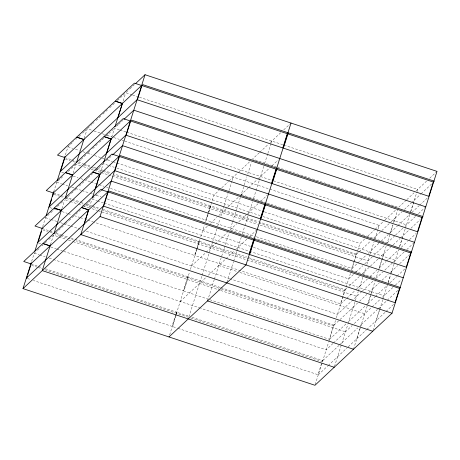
<?xml version="1.0" encoding="UTF-8"?>
<svg xmlns="http://www.w3.org/2000/svg" width="460" height="460" viewBox="0 0 460 460"><rect width="100%" height="100%" fill="white"/><g stroke="black" fill="none" stroke-linecap="round" stroke-linejoin="round"><path stroke-width="0.34" stroke-dasharray="2.3 1.72" d="M31.654 261.337L34.247 253.155L36.852 250.717M42.688 226.556L45.5 217.689L50.18 213.308M53.716 191.78L56.747 182.229L60.392 178.825M65.4 154.951L67.994 146.769L73.721 141.415M50.479 244.685L53.509 235.14L58.282 236.722M61.945 208.547L64.544 200.359M73.192 173.081L76.009 164.22L80.782 165.801M84.226 138.305L87.256 128.754L93.397 130.79M89.435 207.299L91.81 199.795M100.464 172.517L103.276 163.651L108.054 165.232M111.717 137.057L114.528 128.19L119.301 129.772M123.182 100.912L125.557 93.415M45.402 268.72L176.525 312.139L172.005 326.381L33.413 280.491M74.997 239.332L187.772 276.673L183.258 290.915L63.003 251.102M103.23 209.495L199.025 241.212L194.505 255.455L93.955 222.163M207.69 213.888L205.752 219.995L108.6 187.829M207.903 213.216L210.272 205.752L114.477 174.035M169.631 334.903L176.123 314.445M176.335 313.76L189.531 272.165M190.4 269.433L196.673 249.659M196.886 248.975L199.916 239.43M200.784 236.699L204.458 225.107M205.539 221.697L208.351 212.836M208.57 212.152L213.98 195.103L219.184 190.233M176.042 315.721L172.598 326.577L177.359 328.152M176.261 315.048L177.117 312.334L189.347 316.382M220.3 287.442L188.37 276.874L183.85 291.111L208.305 299.213M197.035 249.55L195.097 255.651L340.486 303.79L345.006 289.547L247.854 257.381M197.248 248.871L199.617 241.408L247.175 257.157M208.07 214.768L206.344 220.19L253.903 235.94M208.926 212.054L210.864 205.948L258.422 221.697M188.893 316.888L201.871 275.971M202.089 275.293L212.255 243.236M212.468 242.558L216.798 228.919M217.66 226.188L220.041 218.69M220.909 215.958L223.934 206.413M224.152 205.729L228.045 193.459M228.913 190.727L231.938 181.183M232.156 180.498L233.237 177.089M207.5 300.921L214.21 279.783M214.423 279.099L229.137 232.725M232.38 222.496L230 230L236.768 223.669M232.593 221.818L235.842 211.588M236.055 210.904L240.384 197.265M240.597 196.587L244.059 185.673M244.277 184.989L246.876 176.807M247.739 174.081L251.419 162.489M226.975 282.227L233.467 261.769M233.686 261.09L236.71 251.539M236.929 250.861L241.258 237.222M242.339 233.812L244.714 226.308M244.933 225.624L252.505 201.756M253.586 198.346L259.21 180.619M259.428 179.935L263.752 166.296M264.621 163.57L267.645 154.019M267.864 153.341L270.894 143.79M271.107 143.112L271.756 141.065M192.067 317.279L322.506 360.467L317.992 374.71L178.037 328.377M220.978 287.667L333.759 325.007L329.239 339.25L208.989 299.437M353.671 262.223L351.739 268.329L254.581 236.164M353.889 261.544L356.253 254.087L259.101 221.921M315.18 384.6L328.595 342.32M328.808 341.636L335.518 320.499M336.381 317.768L345.897 287.764M346.115 287.08L350.44 273.441M351.526 270.031L359.961 243.438L365.165 238.567M334.443 366.585L347.852 324.306M348.07 323.627L358.236 291.571M358.455 290.892L362.882 277.023M363.647 274.522L366.022 267.024M366.89 264.293L369.921 254.748M370.133 254.064L374.129 241.563M374.894 239.062L377.924 229.517M378.137 228.833L379.218 225.423L124.775 141.18M359.996 328.647L356.764 338.824L347.438 347.547M360.853 325.939L361.284 324.582L359.731 326.036M379.264 267.898L383.784 253.655L378.597 258.508M392.88 224.98L390.511 232.438L388.959 233.893M393.743 222.266L395.031 218.195L389.85 223.042M353.487 349.255L360.191 328.118M360.404 327.434L375.118 281.06M324.139 261.171L375.981 278.334L378.361 270.831M378.58 270.152L381.823 259.923M381.926 259.687L386.147 246.284M267.174 203.119L387.234 242.874L390.046 234.008M390.258 233.323L392.961 224.905M393.72 222.416L397.612 210.139M372.962 330.562L379.471 309.959M379.667 309.419L382.697 299.874M382.91 299.19L387.452 284.872M388.136 282.635L390.701 274.643M390.914 273.959L398.486 250.09M399.567 246.681L405.191 228.953M405.409 228.269L409.733 214.63M410.602 211.905L416.875 192.125M417.093 191.446L417.737 189.399L285.401 145.584M388.217 282.561L390.58 275.103M391.443 272.389L391.874 271.032L397.572 265.702M399.677 246.422L403.121 235.572L408.825 230.236M410.711 211.64L414.368 200.111L420.589 194.292M75.802 139.466L76.843 138.494M78.924 136.545L80.488 135.085M82.57 133.135L84.134 131.675M84.651 131.192L87.256 128.754M87.774 128.271L91.942 124.373M92.46 123.889L94.024 122.429M96.105 120.48L100.792 116.098M102.873 114.149L107.559 109.767M109.641 107.824L112.24 105.386M112.763 104.903L115.362 102.465M117.449 100.521L122.653 95.651M123.171 95.162L125.775 92.73L131.916 94.766M126.299 92.241L129.421 89.32M129.938 88.837L134.625 84.456M60.91 178.336L63.514 175.904M68.201 171.522L70.8 169.084M71.323 168.602L77.05 163.242M79.132 161.299L80.69 159.839M81.213 159.35L87.457 153.508M87.981 153.019L90.58 150.587M92.661 148.637L97.347 144.256M99.429 142.312L101.51 140.363M102.034 139.874L104.115 137.931M106.197 135.982L108.278 134.032M108.801 133.549L114.528 128.19M116.61 126.247L118.168 124.786M118.691 124.298L122.854 120.405M50.703 212.825L54.349 209.415M57.471 206.494L60.593 203.573M61.117 203.084L63.716 200.652M67.361 197.242L64.757 199.68L69.535 201.261M67.879 196.759L71.007 193.838M71.524 193.349L74.129 190.917M74.646 190.428L77.251 187.996M79.333 186.047L84.019 181.665M86.1 179.716L87.659 178.256M88.182 177.773L93.386 172.902M95.99 170.47L101.194 165.6M101.718 165.111L104.316 162.679M106.404 160.73L111.084 156.348M37.375 250.234L39.974 247.796M42.055 245.853L43.096 244.875M45.178 242.932L46.742 241.471M48.823 239.522L53.509 235.14M55.591 233.191L58.196 230.759M58.713 230.27L64.963 224.428M65.481 223.945L68.603 221.024M69.126 220.535L71.725 218.103M72.249 217.614L73.807 216.154M75.894 214.205L80.575 209.823M83.703 206.902L85.261 205.442M85.784 204.959L90.988 200.088M92.552 198.628L98.796 192.786M99.314 192.297L100.878 190.837M221.789 187.801L228.551 181.47M229.074 180.987L238.441 172.224M238.964 171.735L249.895 161.512M259.267 152.749L252.5 159.079L277.058 167.21M259.785 152.26L268.117 144.474M270.198 142.525L280.606 132.79M283.728 129.869L291.019 123.05M210.272 205.752L209.329 206.632L114.212 175.145M210.864 205.948L209.921 206.833L258.158 222.801M202.728 230.564L207.414 226.182M210.536 223.261L216.786 217.419M218.868 215.47L238.648 196.972M240.73 195.023L248.015 188.209M248.538 187.726L257.387 179.446M257.905 178.963L269.876 167.762M271.964 165.818L278.208 159.977M199.025 241.212L198.082 242.098L102.965 210.605M199.617 241.408L198.674 242.293L344.063 290.433L345.006 289.547M191.481 266.024L227.395 232.432M238.849 221.726L258.112 203.711M260.711 201.279L267.478 194.948M187.772 276.673L186.829 277.558L76.09 240.89M188.37 276.874L187.427 277.754L219.357 288.328M180.234 301.484L206.258 277.144M208.34 275.195L234.37 250.855M236.452 248.912L246.859 239.171M249.464 236.739L256.749 229.925M176.525 312.139L175.582 313.018L44.459 269.606M177.117 312.334L176.174 313.214L188.405 317.262M367.77 236.135L374.538 229.804M375.055 229.321L384.428 220.558M384.945 220.07L395.876 209.846M406.289 200.111L398.481 207.414L331.631 185.276M406.807 199.623L414.098 192.809M416.179 190.86L426.587 181.125M429.715 178.204L437 171.384M356.253 254.087L355.31 254.966L258.836 223.025M356.592 254.15L358.662 252.206M359.179 251.723L370.587 241.057M373.698 238.148L375.774 236.21M375.849 236.135L389.327 223.531M395.111 218.12L401.85 211.818M404.443 209.398L411.183 203.09M411.7 202.607L414.293 200.186M421.107 193.809L431.997 183.626M352.072 268.393L357.259 263.54M357.776 263.057L366.068 255.3M368.144 253.362L371.254 250.453M371.329 250.378L379.109 243.104M381.185 241.166L388.441 234.376M390.592 232.363L397.331 226.061M397.848 225.578L409.774 214.423M411.924 212.411L419.181 205.626M419.704 205.143L427.995 197.38M353.395 274.517L348.709 278.898L253.207 247.279M356 272.084L362.767 265.753M364.849 263.804L373.175 256.019M373.698 255.53L384.629 245.306M387.234 242.874L395.036 235.572M395.56 235.083L402.845 228.269M404.932 226.32L415.863 216.096M418.462 213.664L425.23 207.333M345.339 289.61L346.897 288.155M348.967 286.218L359.341 276.517M362.451 273.608L364.521 271.67M364.602 271.595L378.08 258.991M383.858 253.586L390.597 247.279M393.191 244.858L399.93 238.556M400.453 238.067L403.041 235.646M410.895 228.298L420.227 219.57M340.825 303.853L355.339 290.277M355.856 289.788L360.007 285.913M360.082 285.838L367.339 279.053M369.932 276.627L376.671 270.325M379.345 267.829L386.084 261.522M386.601 261.038L398.527 249.889M401.195 247.388L407.416 241.569M409.492 239.631L416.231 233.329M361.928 291.479L337.462 314.358L230.362 278.898M362.445 290.99L373.382 280.767M375.981 278.334L382.749 272.004M384.83 270.06L404.093 252.045M406.692 249.613L413.983 242.794M333.759 325.007L332.816 325.893L220.035 288.552M334.092 325.07L353.274 307.13M353.355 307.056L357.5 303.18M359.57 301.242L366.833 294.452M368.903 292.514L372.531 289.116L368.017 303.358L348.835 321.298M372.611 289.047L379.35 282.745M381.944 280.318L388.165 274.499M390.241 272.561L391.793 271.107M399.648 263.758L409.498 254.547M329.573 339.313L346.161 323.8M368.092 303.289L374.831 296.987M375.354 296.499L387.274 285.349M389.948 282.848L396.687 276.546M397.204 276.063L405.501 268.306M332.982 343.493L326.215 349.818L200.698 308.263M333.5 343.005L352.239 325.479M354.321 323.529L371.502 307.464M372.019 306.981L380.351 299.19M382.433 297.24L392.84 287.506M395.445 285.073L401.172 279.714M322.506 360.467L321.563 361.353L189.083 317.486M322.845 360.531L338.916 345.5M339.434 345.017L342.027 342.591M342.102 342.522L357.656 327.974M361.365 324.507L377.436 309.476M377.953 308.993L380.546 306.567M397.733 290.496L380.621 306.492L376.107 320.735L385.434 312.006M318.326 374.773L327.658 366.045M328.175 365.562L337.508 356.834M337.582 356.759L346.915 348.036M356.845 338.75L366.177 330.021M366.695 329.538L376.027 320.81M385.957 311.523L393.731 304.25M132.595 94.99L138.736 97.02M139.42 97.25L282.67 144.681M277.736 167.434L311.846 178.727M312.53 178.952L330.947 185.052M119.985 130.002L126.12 132.031M126.805 132.256L272.786 180.59M273.47 180.82L406.49 224.859M94.076 131.014L101.579 133.498M102.264 133.728L106.358 135.079M107.036 135.309L113.177 137.339M113.861 137.563L119.318 139.374M122.044 140.277L124.091 140.955M241.247 194.54L266.489 202.894M67.994 146.769L72.772 148.35M75.498 149.253L79.591 150.61M83.001 151.737L85.048 152.415M87.779 153.318L91.873 154.675M94.599 155.578L104.15 158.74M107.559 159.867L112.338 161.448M113.016 161.678L116.432 162.805M117.11 163.03L261.728 210.916M264.46 211.818L359.961 243.438M108.732 165.462L114.195 167.267M116.92 168.17L260.176 215.602M262.901 216.505L395.243 260.32M64.883 157.613L70.995 159.637M71.679 159.867L75.751 161.213M78.47 162.115L83.225 163.691M83.904 163.915L90.701 166.163M93.415 167.06L102.931 170.211M103.609 170.436L111.078 172.914M65.297 158.947L70.052 160.523M72.772 161.42L74.807 162.098M77.527 162.995L81.604 164.346M84.324 165.243L90.436 167.267M91.114 167.498L95.191 168.843M95.87 169.067L101.988 171.091M102.666 171.321L109.457 173.57M83.513 166.704L88.285 168.285M91.017 169.188L93.742 170.091M94.426 170.315L100.562 172.35M101.246 172.575L108.065 174.834M108.75 175.059L111.481 175.961M112.159 176.186L257.462 224.296M260.188 225.199L367.971 260.883M61.726 172.31L63.762 172.983M73.272 176.134L78.027 177.704M80.747 178.606L83.467 179.504M84.145 179.728L90.258 181.757M90.936 181.982L95.691 183.557M96.37 183.781L98.411 184.454M99.09 184.678L103.845 186.254M106.565 187.151L107.922 187.605M230.684 230.224L300.943 253.489M301.628 253.713L323.455 260.941M56.747 182.229L61.519 183.81M62.203 184.034L67.66 185.846M71.754 187.197L81.305 190.359M81.989 190.589L89.493 193.073M90.171 193.298L92.903 194.2M96.312 195.327L101.085 196.909M107.226 198.944L250.481 246.376M92.029 199.117L96.801 200.698M97.485 200.922L103.626 202.952M104.305 203.182L248.923 251.062M249.607 251.286L383.991 295.78M53.636 193.079L60.427 195.327M61.105 195.552L64.504 196.673M65.182 196.903L71.978 199.151M72.657 199.375L84.209 203.199M86.923 204.096L91.678 205.672M92.356 205.896L99.153 208.15M54.05 194.407L59.484 196.207M60.162 196.431L63.56 197.558M66.28 198.455L71.035 200.031M71.714 200.255L78.51 202.503M81.903 203.63L83.266 204.079M85.98 204.982L90.735 206.557M93.455 207.454L98.21 209.03M70.213 201.486L77.717 203.97M78.401 204.194L82.495 205.551M83.174 205.775L89.315 207.811M92.046 208.713L97.503 210.519M98.181 210.743L356.724 296.349M49.795 207.546L52.515 208.443M55.229 209.346L57.27 210.019M62.025 211.594L67.459 213.394M68.137 213.618L71.536 214.739M74.255 215.642L79.689 217.442M80.368 217.666L84.445 219.017M85.123 219.242L87.164 219.914M87.843 220.139L93.276 221.939M218.753 265.46L237.17 271.561M239.896 272.464L364.734 313.795M45.5 217.689L50.272 219.27M50.956 219.5L57.097 221.53M60.507 222.663L63.233 223.566M63.917 223.79L70.058 225.82M70.736 226.05L77.562 228.309M78.24 228.534L80.971 229.436M86.428 231.242L229.684 278.674M42.383 228.539L49.18 230.788M49.858 231.012L53.256 232.139M55.97 233.036L60.726 234.611M61.41 234.836L68.201 237.084M70.92 237.987L74.319 239.108M42.803 229.868L47.558 231.443M50.272 232.346L52.992 233.243M53.67 233.467L59.783 235.491M60.467 235.715L67.258 237.969M67.936 238.194L73.376 239.993M58.966 236.946L65.786 239.206M68.517 240.108L72.611 241.465M73.289 241.69L219.955 290.248M220.639 290.473L345.471 331.809M38.548 243.006L41.262 243.903M50.778 247.054L56.212 248.854M56.89 249.078L62.324 250.878M34.247 253.155L39.025 254.731M39.704 254.961L45.166 256.766M49.254 258.123L52.67 259.25M53.348 259.474L200.014 308.039M31.136 264L37.933 266.248M38.611 266.472L42.004 267.599M31.55 265.328L36.99 267.128M37.668 267.358L41.745 268.703M27.295 278.467L30.694 279.588"/><path stroke-width="0.69" d="M135.665 83.478L145.038 74.721L437 171.384L392.006 313.231L314.962 385.279L23 288.615L31.222 262.7M34.897 251.108L42.251 227.918M46.149 215.648L53.716 191.78M57.178 180.866L64.969 156.314M26.617 278.242L27.261 276.207M27.692 274.85L30.492 266.035M38.295 241.425L41.526 231.248M49.329 206.638L51.698 199.18M52.561 196.466L53.636 193.079L52.693 193.959M60.363 171.856L64.67 158.292M50.479 244.685L42.262 270.601L334.224 367.27M53.941 233.778L61.732 209.225M65.188 198.317L72.76 174.449M76.44 162.852L84.013 138.983M88.786 209.346L80.782 234.577L372.744 331.246M92.46 197.748L100.033 173.88M103.713 162.288L111.28 138.42M114.96 126.828L122.532 102.959M88.659 209.823L81.512 207.46L100.694 189.52L107.841 191.889L88.659 209.823L84.14 224.066L103.322 206.132M99.906 174.363L92.759 172L111.941 154.06L119.088 156.423L99.906 174.363L95.387 188.606L114.569 170.666M111.159 138.903L104.006 136.54L123.188 118.599L130.335 120.963L111.159 138.903L106.639 153.145L125.821 135.205M122.406 103.442L115.259 101.073L134.441 83.133L141.588 85.502L122.406 103.442L117.886 117.685L137.069 99.745M23 288.615L100.038 216.562L145.038 74.721M108.175 191.946L103.655 206.189L249.044 254.328L253.564 240.085L254.506 239.206L109.118 191.067L108.175 191.946L253.564 240.085M119.427 156.486L114.908 170.729L260.297 218.868L264.816 204.625L265.759 203.74L120.37 155.606L119.427 156.486L264.816 204.625M130.674 121.026L126.155 135.269L271.544 183.408L276.063 169.165L277.006 168.28L131.618 120.146L130.674 121.026L276.063 169.165M141.921 85.566L137.402 99.808L282.796 147.942L287.31 133.705L288.253 132.819L142.864 84.68L141.921 85.566L287.31 133.705M291.019 123.05L246.019 264.897L168.981 336.95M254.156 240.281L249.642 254.524L395.031 302.663L399.544 288.42L400.487 287.54L255.099 239.401L254.156 240.281L399.544 288.42M265.408 204.821L260.889 219.064L406.278 267.202L410.797 252.96L411.74 252.074L266.351 203.941L265.408 204.821L410.797 252.96M276.655 169.361L272.136 183.603L417.525 231.742L422.044 217.499L422.987 216.614L277.598 168.475L276.655 169.361L422.044 217.499M287.902 133.9L283.389 148.143L428.777 196.276L433.291 182.033L434.234 181.154L288.845 133.015L287.902 133.9L433.291 182.033M60.105 171.724L79.287 153.784M79.367 153.709L117.812 117.76M123.895 119.427L133.785 110.181L425.753 206.845M48.858 207.184L68.04 189.244M68.12 189.169L106.559 153.22M112.648 154.888L122.538 145.642L414.5 242.311M37.611 242.644L56.793 224.704M56.867 224.635L95.312 188.68M101.401 190.354L111.291 181.102L403.253 277.771M30.193 264.88L31.136 264M26.358 278.104L45.54 260.164M45.62 260.095L84.065 224.141M83.875 139.495L76.745 137.137L115.184 101.183L122.32 103.546L64.624 157.481L57.477 155.112L76.659 137.172L83.806 139.541M72.628 174.955L65.492 172.598L103.937 136.643L111.067 139.006L53.377 192.941L46.23 190.572L65.412 172.638L72.559 175.001M100.038 216.562L392.006 313.231M61.375 210.421L54.245 208.058L92.684 172.103L99.82 174.466L42.13 228.401L34.977 226.038L54.159 208.098L61.306 210.461M50.129 245.881L42.993 243.518L81.437 207.564L88.573 209.927L30.877 263.862L23.73 261.498L42.912 243.558L50.059 245.922M207.5 300.921L353.487 349.255"/></g></svg>
